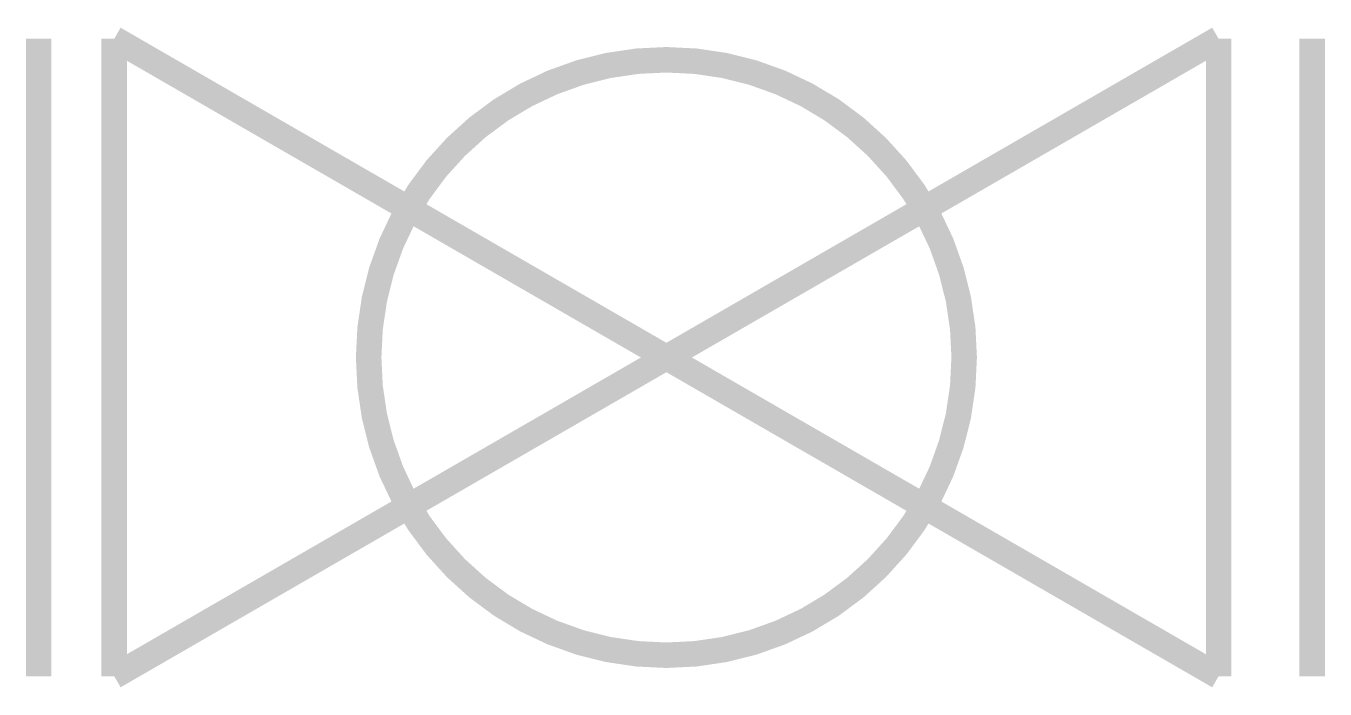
# Model space of a CAD drawing. Extents: x -0.3 to 25.2, y -6.5 to 6.5.
import ezdxf

# ---------------------------------------------------------------- set-up
doc = ezdxf.new("R2010")
doc.units = 0
doc.linetypes.add('CONTINUOUS1', pattern=[0])
doc.layers.get('0').update_dxf_attribs({"linetype": 'CONTINUOUS'})
doc.layers.add('003_THICK', color=7, linetype='CONTINUOUS1')

# ---------------------------------------------------------------- blocks, each defined once
blk = doc.blocks.new('截止阀（手柄向前）')
at = {"layer": '003_THICK', "const_width": 0.5}
for points in [[(0, 6.25), (0, -6.25)], [(1.48, 6.25), (1.48, -6.25)], [(1.48, 6.25), (23.131, -6.25)], [(1.48, -6.25), (23.131, 6.25)], [(23.131, 6.25), (23.131, -6.25)], [(24.967, 6.25), (24.967, -6.25)]]:
    blk.add_lwpolyline(points, dxfattribs=at)
blk.add_lwpolyline([(6.468, 0, 1), (18.143, 0, 1), (6.468, 0, 1)], format="xyb", dxfattribs=at)

msp = doc.modelspace()

# ---------------------------------------------------------------- block references
at = {"linetype": 'Continuous'}
msp.add_blockref('截止阀（手柄向前）', (0, 0), dxfattribs=at)

doc.saveas('drawing.dxf')
